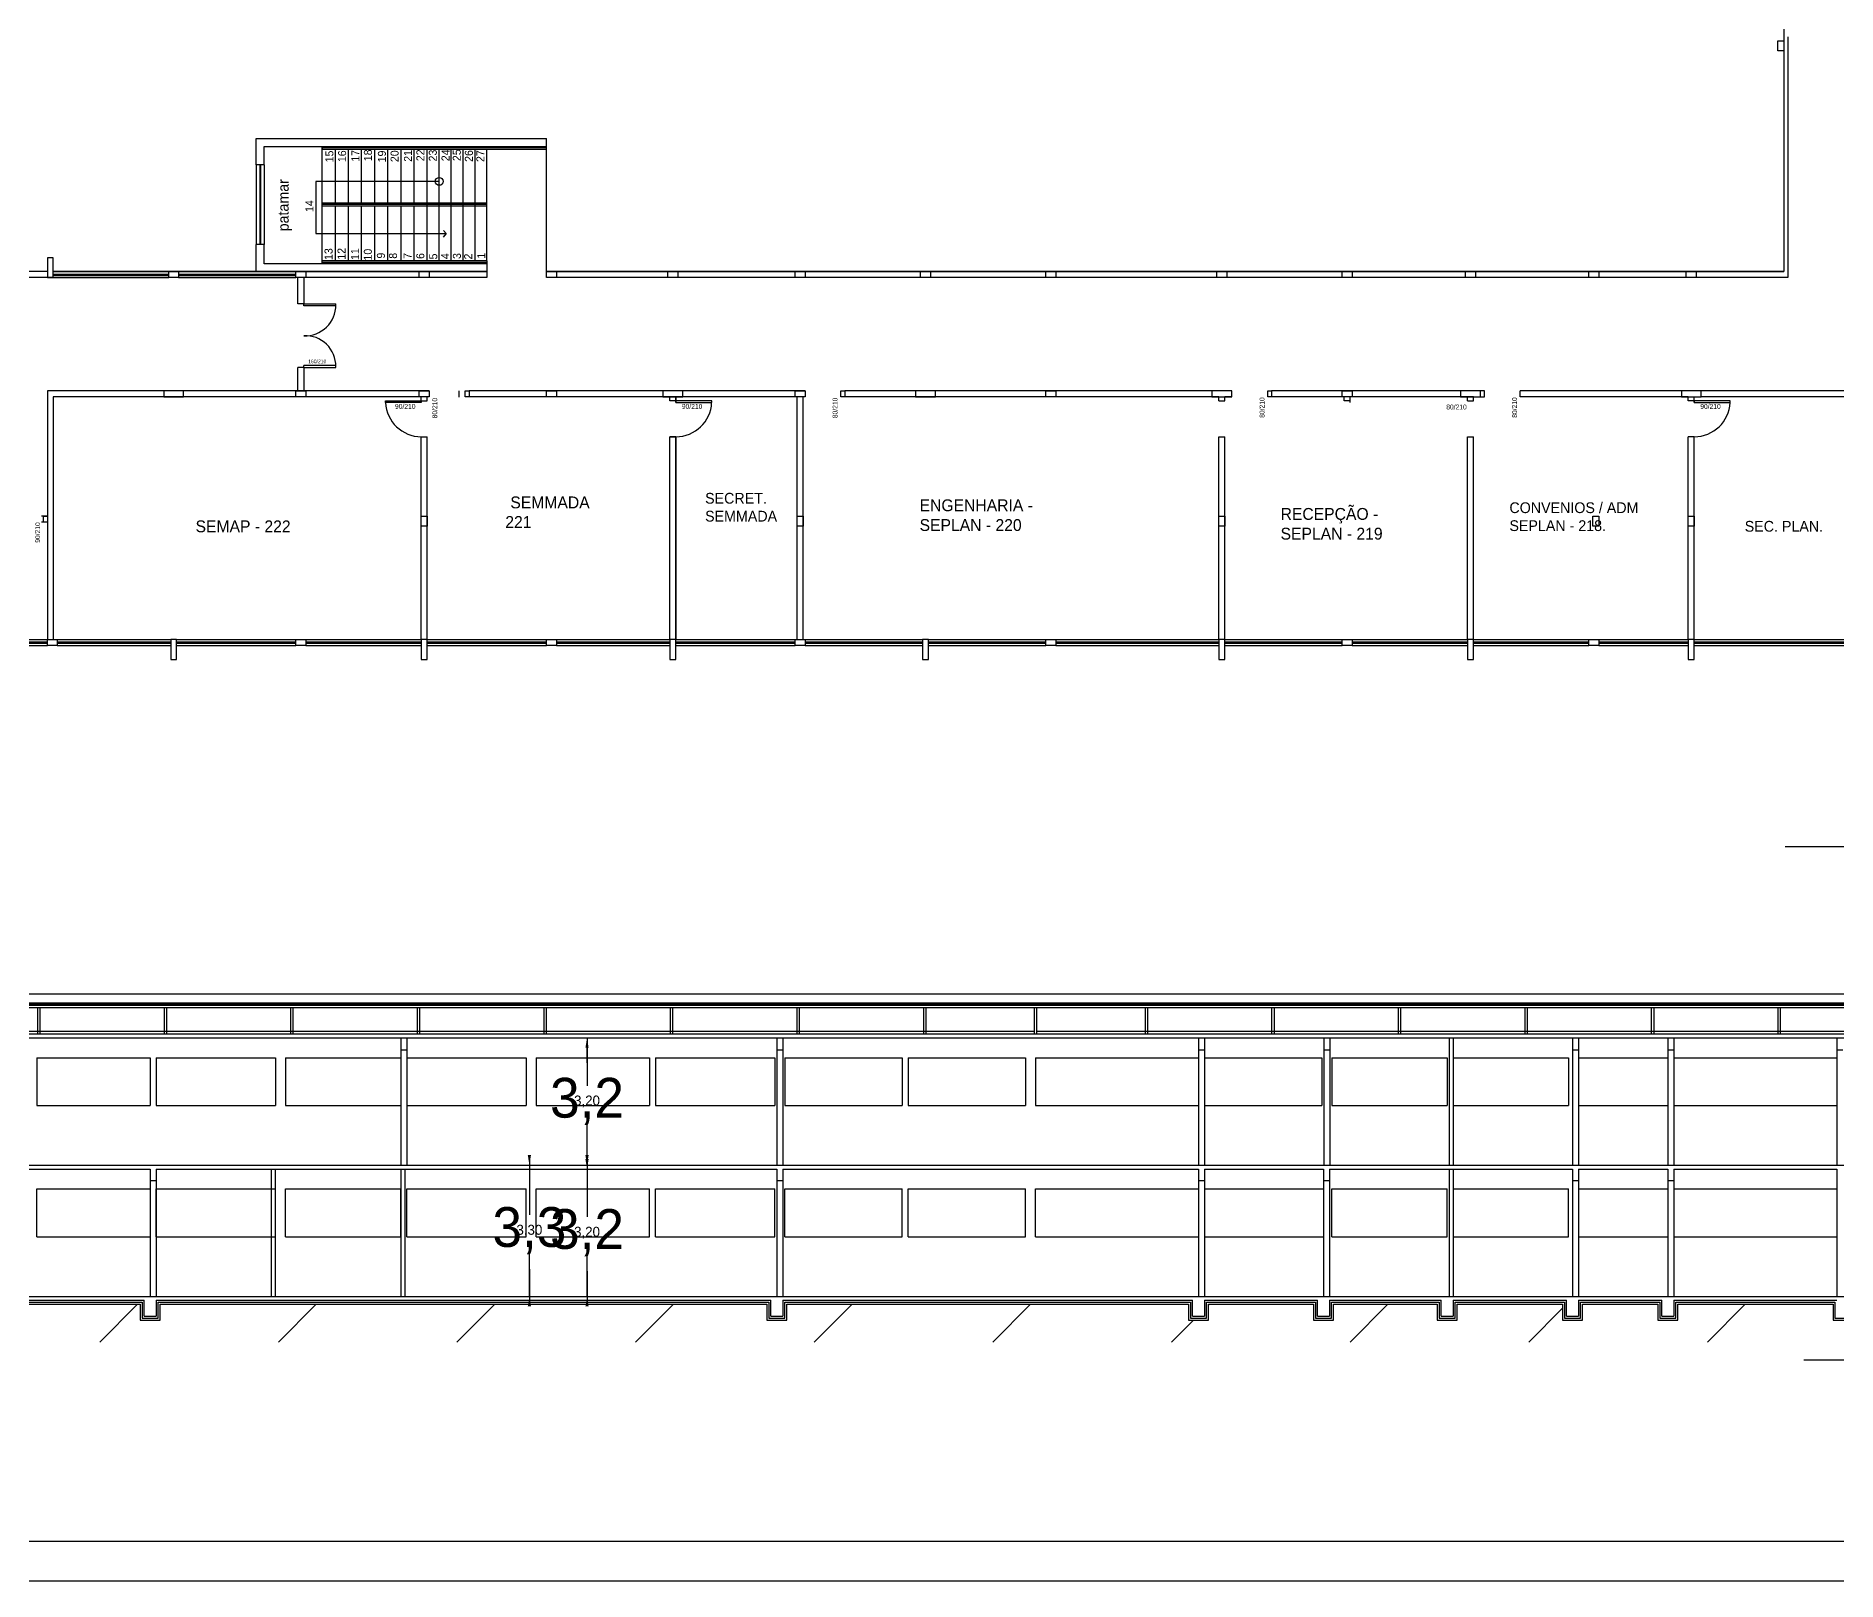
# Model space of a CAD drawing. Header units: metres. Extents: x -999 to 3200, y -1400 to 5056.
# Drawn here: x 1441.43 to 1486.7, y 4593.59 to 4632.43 of the extents above; entities that cross this region are included whole.
import ezdxf

# ---------------------------------------------------------------- set-up
doc = ezdxf.new("R2010")
doc.units = ezdxf.units.M
for name, color, linetype, true_color in [('.5', 7, 'Continuous', 0x000005), ('0.1', 7, 'Continuous', 0x000001), ('0.8', 7, 'Continuous', 0x000008), ('01', 7, 'Continuous', 0x000001), ('02', 7, 'Continuous', 0x000002), ('1', 7, 'Continuous', 0x000001), ('AMARELO', 7, 'Continuous', 0x000002), ('incendio', 7, 'Continuous', 0x000001), ('Layer1', 7, 'Continuous', 0x000001), ('PAREDE', 7, 'Continuous', 0x000005), ('S2MARGF', 7, 'Continuous', 0x000004), ('S2MARGG', 7, 'Continuous', 0x00000d), ('Vão', 7, 'Continuous', 0x000002)]:
    doc.layers.add(name, color=color, linetype=linetype, true_color=true_color)

# ---------------------------------------------------------------- blocks, each defined once
blk = doc.blocks.new('_CLOSEDFILLED')
at = {"color": 0, "linetype": 'BYBLOCK'}
blk.add_solid([(-1, 0.16), (0, 0), (-1, -0.16)], dxfattribs=at)

msp = doc.modelspace()

# ---------------------------------------------------------------- hatches: boundary and pattern name
h = msp.add_hatch()
h.set_pattern_fill('ANSI31')
h.paths.add_polyline_path([(1459.804, 4600.544), (1444.554, 4600.544), (1444.554, 4600.144), (1444.054, 4600.144), (1444.054, 4600.544), (1435.204, 4600.544), (1435.204, 4600.144), (1434.704, 4600.144), (1434.704, 4600.544), (1422.629, 4600.544), (1422.629, 4600.144), (1422.129, 4600.144), (1422.129, 4600.594), (1421.229, 4600.594), (1421.229, 4599.594), (1499.354, 4599.594), (1499.354, 4600.594), (1498.404, 4600.594), (1498.404, 4600.144), (1497.904, 4600.144), (1497.904, 4600.544), (1491.604, 4600.544), (1491.604, 4600.144), (1491.104, 4600.144), (1491.104, 4600.544), (1487.104, 4600.544), (1487.104, 4600.144), (1486.604, 4600.144), (1486.604, 4600.544), (1482.704, 4600.544), (1482.704, 4600.144), (1482.204, 4600.144), (1482.204, 4600.544), (1480.304, 4600.544), (1480.304, 4600.144), (1479.804, 4600.144), (1479.804, 4600.544), (1477.154, 4600.544), (1477.154, 4600.144), (1476.654, 4600.144), (1476.654, 4600.544), (1474.044, 4600.544), (1474.044, 4600.144), (1473.544, 4600.144), (1473.544, 4600.544), (1470.904, 4600.544), (1470.904, 4600.144), (1470.404, 4600.144), (1470.404, 4600.544), (1460.304, 4600.544), (1460.304, 4600.144), (1459.804, 4600.144), (1459.804, 4600.544)])

# ---------------------------------------------------------------- linework, layer by layer
at = {"layer": '.5', "color": 5}
for p, q in [((1446.967, 4629.192), (1446.967, 4629.852)), ((1446.967, 4629.852), (1454.267, 4629.852)), ((1447.167, 4629.192), (1447.167, 4629.652)), ((1447.167, 4629.652), (1454.267, 4629.652)), ((1454.267, 4629.622), (1448.627, 4629.622)), ((1448.627, 4629.622), (1448.627, 4629.582)), ((1454.267, 4629.582), (1448.627, 4629.582)), ((1454.267, 4626.507), (1454.267, 4629.852)), ((1447.167, 4629.192), (1446.967, 4629.192)), ((1451.567, 4628.232), (1448.627, 4628.232)), ((1451.567, 4628.192), (1448.627, 4628.192)), ((1452.767, 4628.232), (1451.567, 4628.232)), ((1452.767, 4628.192), (1451.567, 4628.192)), ((1451.567, 4628.152), (1448.627, 4628.152)), ((1452.767, 4628.152), (1451.567, 4628.152)), ((1446.967, 4626.507), (1446.967, 4627.192)), ((1447.167, 4627.192), (1446.967, 4627.192)), ((1447.167, 4626.707), (1447.167, 4627.192)), ((1452.767, 4626.507), (1446.967, 4626.507)), ((1452.767, 4626.707), (1447.167, 4626.707)), ((1452.267, 4626.507), (1447.967, 4626.507)), ((1451.567, 4626.777), (1448.627, 4626.777)), ((1448.627, 4626.737), (1448.627, 4626.777)), ((1451.567, 4626.737), (1448.627, 4626.737)), ((1452.767, 4626.777), (1451.567, 4626.777)), ((1452.767, 4626.737), (1451.567, 4626.737)), ((1452.767, 4626.777), (1452.767, 4626.357))]:
    msp.add_line(p, q, dxfattribs=at)
for points in [[(1441.867, 4626.357), (1441.867, 4626.857), (1441.717, 4626.857), (1441.717, 4626.357), (1441.867, 4626.357)], [(1441.867, 4626.357), (1441.867, 4626.857), (1441.717, 4626.857), (1441.717, 4626.357), (1441.867, 4626.357)], [(1445.142, 4623.507), (1444.642, 4623.507), (1444.642, 4623.357), (1445.142, 4623.357), (1445.142, 4623.507)], [(1448.217, 4623.357), (1447.967, 4623.357), (1447.967, 4623.507), (1448.217, 4623.507), (1448.217, 4623.357)], [(1454.517, 4623.357), (1454.267, 4623.357), (1454.267, 4623.507), (1454.517, 4623.507), (1454.517, 4623.357)], [(1457.692, 4623.507), (1457.192, 4623.507), (1457.192, 4623.357), (1457.692, 4623.357), (1457.692, 4623.507)], [(1464.042, 4623.507), (1463.542, 4623.507), (1463.542, 4623.357), (1464.042, 4623.357), (1464.042, 4623.507)], [(1467.067, 4623.357), (1466.817, 4623.357), (1466.817, 4623.507), (1467.067, 4623.507), (1467.067, 4623.357)], [(1471.493, 4623.507), (1470.993, 4623.507), (1470.993, 4623.357), (1471.493, 4623.357), (1471.493, 4623.507)], [(1474.517, 4623.357), (1474.267, 4623.357), (1474.267, 4623.507), (1474.517, 4623.507), (1474.517, 4623.357)], [(1477.742, 4623.507), (1477.242, 4623.507), (1477.242, 4623.357), (1477.742, 4623.357), (1477.742, 4623.507)], [(1478.742, 4623.357), (1478.742, 4623.507)], [(1483.292, 4623.507), (1482.792, 4623.507), (1482.792, 4623.357), (1483.292, 4623.357), (1483.292, 4623.507)], [(1451.267, 4620.357), (1451.267, 4620.107), (1451.117, 4620.107), (1451.117, 4620.357), (1451.267, 4620.357)], [(1460.717, 4620.357), (1460.717, 4620.107), (1460.567, 4620.107), (1460.567, 4620.357), (1460.717, 4620.357)], [(1471.317, 4620.357), (1471.317, 4620.107), (1471.167, 4620.107), (1471.167, 4620.357), (1471.317, 4620.357)], [(1480.717, 4620.357), (1480.717, 4620.107), (1480.567, 4620.107), (1480.567, 4620.357), (1480.717, 4620.357)], [(1483.117, 4620.357), (1483.117, 4620.107), (1482.967, 4620.107), (1482.967, 4620.357), (1483.117, 4620.357)], [(1444.967, 4616.757), (1444.967, 4617.257), (1444.817, 4617.257), (1444.817, 4616.757), (1444.967, 4616.757)], [(1448.217, 4617.107), (1447.967, 4617.107), (1447.967, 4617.257), (1448.217, 4617.257), (1448.217, 4617.107)], [(1451.267, 4616.757), (1451.267, 4617.257), (1451.117, 4617.257), (1451.117, 4616.757), (1451.267, 4616.757)], [(1454.517, 4617.107), (1454.267, 4617.107), (1454.267, 4617.257), (1454.517, 4617.257), (1454.517, 4617.107)], [(1457.517, 4616.757), (1457.517, 4617.257), (1457.367, 4617.257), (1457.367, 4616.757), (1457.517, 4616.757)], [(1460.767, 4617.107), (1460.517, 4617.107), (1460.517, 4617.257), (1460.767, 4617.257), (1460.767, 4617.107)], [(1463.867, 4616.757), (1463.867, 4617.257), (1463.717, 4617.257), (1463.717, 4616.757), (1463.867, 4616.757)], [(1467.067, 4617.107), (1466.817, 4617.107), (1466.817, 4617.257), (1467.067, 4617.257), (1467.067, 4617.107)], [(1471.317, 4616.757), (1471.317, 4617.257), (1471.167, 4617.257), (1471.167, 4616.757), (1471.317, 4616.757)], [(1474.517, 4617.107), (1474.267, 4617.107), (1474.267, 4617.257), (1474.517, 4617.257), (1474.517, 4617.107)], [(1477.567, 4616.757), (1477.567, 4617.257), (1477.417, 4617.257), (1477.417, 4616.757), (1477.567, 4616.757)], [(1480.717, 4617.107), (1480.467, 4617.107), (1480.467, 4617.257), (1480.717, 4617.257), (1480.717, 4617.107)], [(1483.117, 4616.757), (1483.117, 4617.257), (1482.967, 4617.257), (1482.967, 4616.757), (1483.117, 4616.757)]]:
    msp.add_lwpolyline(points, dxfattribs=at)
at = {"color": 7}
for p, q in [((1448.627, 4626.777), (1448.627, 4629.652)), ((1448.957, 4628.232), (1448.957, 4629.582)), ((1449.287, 4628.232), (1449.287, 4629.582)), ((1449.617, 4628.232), (1449.617, 4629.582)), ((1449.947, 4628.232), (1449.947, 4629.582)), ((1450.277, 4628.232), (1450.277, 4629.582)), ((1450.607, 4628.232), (1450.607, 4629.582)), ((1450.937, 4628.232), (1450.937, 4629.582)), ((1451.267, 4626.777), (1451.267, 4629.582)), ((1451.567, 4626.777), (1451.567, 4629.582)), ((1451.867, 4626.777), (1451.867, 4629.582)), ((1452.167, 4626.777), (1452.167, 4629.582)), ((1452.467, 4626.777), (1452.467, 4629.582)), ((1452.767, 4626.777), (1452.767, 4629.582)), ((1450.277, 4629.402), (1450.277, 4629.432)), ((1450.607, 4629.402), (1450.607, 4629.432)), ((1451.567, 4628.777), (1448.466, 4628.777)), ((1448.466, 4628.777), (1448.466, 4627.464)), ((1448.957, 4626.777), (1448.957, 4628.152)), ((1449.287, 4626.777), (1449.287, 4628.152)), ((1449.617, 4626.777), (1449.617, 4628.152)), ((1449.947, 4626.777), (1449.947, 4628.152)), ((1450.277, 4626.777), (1450.277, 4628.152)), ((1450.607, 4626.777), (1450.607, 4628.152)), ((1450.937, 4626.777), (1450.937, 4628.152)), ((1448.466, 4627.464), (1451.739, 4627.464)), ((1451.739, 4627.464), (1451.667, 4627.378)), ((1451.739, 4627.464), (1451.672, 4627.546)), ((1441.717, 4626.507), (1435.617, 4626.507)), ((1441.867, 4626.507), (1452.767, 4626.507)), ((1441.867, 4626.357), (1441.867, 4626.507)), ((1448.627, 4626.707), (1448.627, 4626.737)), ((1448.957, 4626.707), (1448.957, 4626.737)), ((1454.267, 4626.507), (1485.367, 4626.507)), ((1441.717, 4626.357), (1435.617, 4626.357)), ((1441.717, 4626.357), (1441.867, 4626.357)), ((1448.017, 4625.694), (1448.017, 4626.357)), ((1448.167, 4626.357), (1448.167, 4625.694)), ((1448.167, 4625.694), (1448.017, 4625.694)), ((1448.017, 4623.507), (1448.017, 4624.094)), ((1448.167, 4624.094), (1448.017, 4624.094)), ((1448.167, 4624.094), (1448.167, 4623.507)), ((1451.317, 4623.507), (1441.717, 4623.507)), ((1441.717, 4623.507), (1441.717, 4617.257)), ((1451.117, 4623.357), (1441.867, 4623.357)), ((1441.867, 4623.357), (1441.867, 4617.257)), ((1451.117, 4623.217), (1451.117, 4623.357)), ((1451.117, 4623.257), (1451.267, 4623.257)), ((1451.267, 4623.257), (1451.267, 4623.357)), ((1451.317, 4623.357), (1451.267, 4623.357)), ((1460.767, 4623.507), (1452.317, 4623.507)), ((1452.317, 4623.507), (1452.317, 4623.357)), ((1460.567, 4623.357), (1452.317, 4623.357)), ((1457.367, 4623.257), (1457.367, 4623.357)), ((1457.517, 4623.257), (1457.367, 4623.257)), ((1457.517, 4623.217), (1457.517, 4623.357)), ((1460.567, 4617.257), (1460.567, 4623.357)), ((1460.717, 4617.257), (1460.717, 4623.357)), ((1460.767, 4623.357), (1460.717, 4623.357)), ((1471.493, 4623.507), (1461.767, 4623.507)), ((1461.767, 4623.507), (1461.767, 4623.357)), ((1471.167, 4623.357), (1461.767, 4623.357)), ((1471.493, 4623.357), (1471.317, 4623.357)), ((1474.517, 4623.507), (1472.493, 4623.507)), ((1472.493, 4623.507), (1472.493, 4623.357)), ((1474.517, 4623.357), (1472.493, 4623.357)), ((1474.317, 4623.257), (1474.317, 4623.357)), ((1474.467, 4623.257), (1474.317, 4623.257)), ((1474.467, 4623.217), (1474.467, 4623.357)), ((1477.242, 4623.507), (1474.517, 4623.507)), ((1477.567, 4623.357), (1474.517, 4623.357)), ((1477.417, 4623.257), (1477.417, 4623.357)), ((1477.417, 4623.257), (1477.567, 4623.257)), ((1477.567, 4623.257), (1477.567, 4623.357)), ((1483.292, 4623.507), (1478.742, 4623.507)), ((1481.617, 4623.357), (1478.742, 4623.357)), ((1482.967, 4623.357), (1481.617, 4623.357)), ((1482.967, 4623.257), (1482.967, 4623.357)), ((1483.117, 4623.257), (1482.967, 4623.257)), ((1483.117, 4623.217), (1483.117, 4623.357)), ((1483.117, 4623.217), (1483.117, 4623.357)), ((1487.367, 4623.507), (1483.292, 4623.507)), ((1487.217, 4623.357), (1483.292, 4623.357)), ((1451.117, 4617.257), (1451.117, 4622.357)), ((1451.117, 4622.357), (1451.267, 4622.357)), ((1451.267, 4617.257), (1451.267, 4622.357)), ((1457.367, 4617.257), (1457.367, 4622.357)), ((1457.517, 4622.357), (1457.367, 4622.357)), ((1457.517, 4617.257), (1457.517, 4622.357)), ((1471.167, 4617.257), (1471.167, 4622.357)), ((1471.317, 4617.257), (1471.317, 4622.357)), ((1477.417, 4617.257), (1477.417, 4622.357)), ((1477.417, 4622.357), (1477.567, 4622.357)), ((1477.567, 4617.257), (1477.567, 4622.357)), ((1482.967, 4617.257), (1482.967, 4622.357)), ((1483.117, 4622.357), (1482.967, 4622.357)), ((1483.117, 4617.107), (1483.117, 4622.357)), ((1483.117, 4621.721), (1483.117, 4622.357)), ((1441.717, 4620.357), (1441.567, 4620.357)), ((1441.717, 4620.207), (1441.567, 4620.207)), ((1441.617, 4620.207), (1441.617, 4620.357)), ((1441.617, 4620.357), (1441.717, 4620.357)), ((1441.717, 4620.207), (1441.617, 4620.207))]:
    msp.add_line(p, q, dxfattribs=at)
at = {"color": 1}
for p, q in [((1455.283, 4607.244), (1455.283, 4607.244)), ((1455.283, 4606.613), (1455.283, 4606.994)), ((1455.283, 4604.294), (1455.283, 4604.675)), ((1453.834, 4604.294), (1453.834, 4603.363)), ((1455.283, 4604.194), (1455.283, 4603.313)), ((1453.834, 4604.044), (1453.834, 4604.044)), ((1455.056, 4603.944), (1455.283, 4603.944)), ((1455.283, 4604.044), (1455.283, 4604.044)), ((1453.834, 4601.425), (1453.834, 4600.494)), ((1455.283, 4601.375), (1455.283, 4600.494)), ((1453.834, 4600.744), (1453.834, 4600.744)), ((1455.056, 4600.744), (1455.283, 4600.744))]:
    msp.add_line(p, q, dxfattribs=at)
at = {"color": 7}
for points in [[(1447.967, 4638.407), (1485.367, 4638.407), (1485.367, 4632.307)], [(1485.467, 4632.407), (1485.467, 4626.357), (1454.267, 4626.357)], [(1485.367, 4632.057), (1485.367, 4626.507), (1454.267, 4626.507)], [(1452.767, 4626.507), (1441.867, 4626.507)], [(1452.767, 4626.357), (1440.237, 4626.357)], [(1452.317, 4623.357), (1452.217, 4623.357), (1452.217, 4623.507), (1452.317, 4623.507)], [(1461.767, 4623.357), (1461.667, 4623.357), (1461.667, 4623.507), (1461.767, 4623.507)], [(1472.493, 4623.357), (1472.393, 4623.357), (1472.393, 4623.507), (1472.493, 4623.507)], [(1477.742, 4623.357), (1477.842, 4623.357), (1477.842, 4623.507), (1477.742, 4623.507)], [(1435.154, 4600.594), (1444.104, 4600.594), (1444.104, 4600.194), (1444.504, 4600.194), (1444.504, 4600.594), (1459.854, 4600.594), (1459.854, 4600.194), (1460.254, 4600.194), (1460.254, 4600.594), (1470.454, 4600.594), (1470.454, 4600.194), (1470.854, 4600.194), (1470.854, 4600.594), (1473.594, 4600.594), (1473.594, 4600.194), (1473.994, 4600.194), (1473.994, 4600.594), (1476.704, 4600.594), (1476.704, 4600.194), (1477.104, 4600.194), (1477.104, 4600.594), (1479.854, 4600.594), (1479.854, 4600.194), (1480.254, 4600.194), (1480.254, 4600.594), (1482.254, 4600.594), (1482.254, 4600.194), (1482.654, 4600.194), (1482.654, 4600.594), (1486.654, 4600.594), (1486.654, 4600.194), (1487.054, 4600.194)], [(1435.204, 4600.544), (1444.054, 4600.544), (1444.054, 4600.144), (1444.554, 4600.144), (1444.554, 4600.544), (1459.804, 4600.544), (1459.804, 4600.144), (1460.304, 4600.144), (1460.304, 4600.544), (1470.404, 4600.544), (1470.404, 4600.144), (1470.904, 4600.144), (1470.904, 4600.544), (1473.544, 4600.544), (1473.544, 4600.144), (1474.044, 4600.144), (1474.044, 4600.544), (1476.654, 4600.544), (1476.654, 4600.144), (1477.154, 4600.144), (1477.154, 4600.544), (1479.804, 4600.544), (1479.804, 4600.144), (1480.304, 4600.144), (1480.304, 4600.544), (1482.204, 4600.544), (1482.204, 4600.144), (1482.704, 4600.144), (1482.704, 4600.544), (1486.604, 4600.544), (1486.604, 4600.144), (1487.104, 4600.144)]]:
    msp.add_lwpolyline(points, dxfattribs=at)
for points in [[(1457.367, 4623.357), (1457.517, 4623.357), (1457.517, 4623.257), (1457.367, 4623.257)], [(1457.367, 4622.357), (1457.517, 4622.357), (1457.517, 4617.257), (1457.367, 4617.257)]]:
    msp.add_lwpolyline(points, close=True, dxfattribs=at)
msp.add_circle((1451.567, 4628.777), 0.0992, dxfattribs=at)
at = {"layer": '0.1', "color": 1}
for p, q in [((1448.167, 4625.697), (1448.967, 4625.697)), ((1448.967, 4625.65), (1448.167, 4625.65)), ((1448.967, 4624.144), (1448.167, 4624.144)), ((1448.967, 4624.096), (1448.967, 4624.144)), ((1448.167, 4624.096), (1448.967, 4624.096)), ((1498.004, 4608.344), (1435.104, 4608.344)), ((1498.004, 4608.114), (1435.104, 4608.114)), ((1498.004, 4608.084), (1435.104, 4608.084)), ((1498.004, 4608.054), (1435.104, 4608.054)), ((1498.004, 4607.994), (1435.104, 4607.994)), ((1466.524, 4607.994), (1466.524, 4607.344)), ((1466.584, 4607.994), (1466.584, 4607.344)), ((1466.524, 4607.404), (1435.104, 4607.404)), ((1497.944, 4607.404), (1466.584, 4607.404))]:
    msp.add_line(p, q, dxfattribs=at)
for centre, start, end in [((1448.202, 4625.662), 267.3895, 0.8874), ((1448.202, 4624.132), 359.1126, 92.6105)]:
    msp.add_arc(centre, 0.766, start, end, dxfattribs=at)
at = {"layer": '0.8', "color": 8}
for p, q in [((1498.762, 4612.045, 0.009), (1485.405, 4612.045, 0.009)), ((1499.229, 4599.143), (1485.872, 4599.143))]:
    msp.add_line(p, q, dxfattribs=at)
for points in [[(1450.217, 4623.217), (1450.217, 4623.257), (1451.117, 4623.257), (1451.117, 4623.217)], [(1458.417, 4623.217), (1458.417, 4623.257), (1457.517, 4623.257), (1457.517, 4623.217)], [(1484.017, 4623.217), (1484.017, 4623.257), (1483.117, 4623.257), (1483.117, 4623.217)]]:
    msp.add_lwpolyline(points, close=True, dxfattribs=at)
for centre, start, end in [((1451.117, 4623.257), 182.5473, 270), ((1457.517, 4623.257), 270, 357.4527), ((1483.117, 4623.257), 270, 357.4527)]:
    msp.add_arc(centre, 0.9, start, end, dxfattribs=at)
at = {"layer": '01', "color": 2}
for p, q in [((1471.167, 4623.257), (1471.167, 4623.357)), ((1471.167, 4623.257), (1471.317, 4623.257)), ((1471.317, 4623.257), (1471.317, 4623.357)), ((1471.167, 4622.357), (1471.317, 4622.357))]:
    msp.add_line(p, q, dxfattribs=at)
at = {"layer": '01', "color": 1}
for p, q in [((1441.467, 4607.994), (1441.467, 4607.344)), ((1441.527, 4607.994), (1441.527, 4607.344)), ((1444.649, 4607.994), (1444.649, 4607.344)), ((1444.709, 4607.994), (1444.709, 4607.344)), ((1447.83, 4607.994), (1447.83, 4607.344)), ((1447.89, 4607.994), (1447.89, 4607.344)), ((1451.012, 4607.994), (1451.012, 4607.344)), ((1451.072, 4607.994), (1451.072, 4607.344)), ((1454.193, 4607.994), (1454.193, 4607.344)), ((1454.253, 4607.994), (1454.253, 4607.344)), ((1457.375, 4607.994), (1457.375, 4607.344)), ((1457.435, 4607.994), (1457.435, 4607.344)), ((1460.556, 4607.994), (1460.556, 4607.344)), ((1460.616, 4607.994), (1460.616, 4607.344)), ((1463.738, 4607.994), (1463.738, 4607.344)), ((1463.798, 4607.994), (1463.798, 4607.344)), ((1469.31, 4607.994), (1469.31, 4607.344)), ((1469.37, 4607.994), (1469.37, 4607.344)), ((1472.492, 4607.994), (1472.492, 4607.344)), ((1472.552, 4607.994), (1472.552, 4607.344)), ((1475.673, 4607.994), (1475.673, 4607.344)), ((1475.733, 4607.994), (1475.733, 4607.344)), ((1478.855, 4607.994), (1478.855, 4607.344)), ((1478.915, 4607.994), (1478.915, 4607.344)), ((1482.036, 4607.994), (1482.036, 4607.344)), ((1482.096, 4607.994), (1482.096, 4607.344)), ((1485.218, 4607.994), (1485.218, 4607.344)), ((1485.278, 4607.994), (1485.278, 4607.344))]:
    msp.add_line(p, q, dxfattribs=at)
at = {"layer": '02', "color": 2}
for p, q in [((1447.354, 4600.744), (1447.354, 4603.944)), ((1447.454, 4600.744), (1447.454, 4603.944)), ((1450.604, 4603.944), (1450.604, 4600.744)), ((1450.704, 4603.944), (1450.704, 4600.744))]:
    msp.add_line(p, q, dxfattribs=at)
at = {"layer": '1', "color": 1}
for p, q in [((1441.867, 4626.507), (1444.767, 4626.507)), ((1445.017, 4626.507), (1447.967, 4626.507)), ((1441.867, 4626.357), (1444.767, 4626.357)), ((1445.017, 4626.357), (1447.967, 4626.357)), ((1448.167, 4625.65), (1448.167, 4625.694)), ((1448.967, 4625.65), (1448.967, 4625.697)), ((1448.167, 4624.094), (1448.167, 4624.144)), ((1438.792, 4617.257), (1441.717, 4617.257)), ((1438.792, 4617.107), (1441.717, 4617.107)), ((1441.967, 4617.257), (1444.817, 4617.257)), ((1441.967, 4617.107), (1444.817, 4617.107)), ((1444.967, 4617.257), (1447.967, 4617.257)), ((1444.967, 4617.107), (1447.967, 4617.107)), ((1448.217, 4617.257), (1451.117, 4617.257)), ((1448.217, 4617.107), (1451.117, 4617.107)), ((1451.267, 4617.257), (1454.267, 4617.257)), ((1451.267, 4617.107), (1454.267, 4617.107)), ((1454.517, 4617.257), (1457.367, 4617.257)), ((1454.517, 4617.107), (1457.367, 4617.107)), ((1457.517, 4617.257), (1460.517, 4617.257)), ((1457.517, 4617.107), (1460.517, 4617.107)), ((1460.767, 4617.257), (1463.717, 4617.257)), ((1460.767, 4617.107), (1463.717, 4617.107)), ((1463.867, 4617.257), (1466.817, 4617.257)), ((1463.867, 4617.107), (1466.817, 4617.107)), ((1467.067, 4617.257), (1471.167, 4617.257)), ((1467.067, 4617.107), (1471.167, 4617.107)), ((1471.317, 4617.257), (1474.267, 4617.257)), ((1471.317, 4617.107), (1474.267, 4617.107)), ((1474.517, 4617.257), (1477.417, 4617.257)), ((1474.517, 4617.107), (1477.417, 4617.107)), ((1477.567, 4617.257), (1480.467, 4617.257)), ((1477.567, 4617.107), (1480.467, 4617.107)), ((1480.717, 4617.257), (1482.967, 4617.257)), ((1480.717, 4617.107), (1482.967, 4617.107)), ((1483.117, 4617.257), (1487.217, 4617.257)), ((1483.117, 4617.107), (1487.217, 4617.107)), ((1441.454, 4606.744), (1444.304, 4606.744)), ((1441.454, 4606.744), (1441.454, 4605.544)), ((1444.304, 4606.744), (1444.304, 4605.544)), ((1444.454, 4606.744), (1447.454, 4606.744)), ((1444.454, 4606.744), (1444.454, 4605.544)), ((1447.454, 4606.744), (1447.454, 4605.544)), ((1447.704, 4606.744), (1450.604, 4606.744)), ((1447.704, 4606.744), (1447.704, 4605.544)), ((1450.754, 4606.744), (1453.754, 4606.744)), ((1453.754, 4606.744), (1453.754, 4605.544)), ((1454.004, 4606.744), (1456.854, 4606.744)), ((1454.004, 4606.744), (1454.004, 4605.544)), ((1456.854, 4606.744), (1456.854, 4605.544)), ((1457.004, 4606.744), (1460.004, 4606.744)), ((1457.004, 4606.744), (1457.004, 4605.544)), ((1460.004, 4606.744), (1460.004, 4605.544)), ((1460.254, 4606.744), (1463.204, 4606.744)), ((1460.254, 4606.744), (1460.254, 4605.544)), ((1463.204, 4606.744), (1463.204, 4605.544)), ((1463.354, 4606.744), (1466.304, 4606.744)), ((1463.354, 4606.744), (1463.354, 4605.544)), ((1466.304, 4606.744), (1466.304, 4605.544)), ((1466.554, 4606.744), (1470.654, 4606.744)), ((1466.554, 4606.744), (1466.554, 4605.544)), ((1470.804, 4606.744), (1473.754, 4606.744)), ((1473.754, 4606.744), (1473.754, 4605.544)), ((1474.004, 4606.744), (1476.904, 4606.744)), ((1474.004, 4606.744), (1474.004, 4605.544)), ((1476.904, 4606.744), (1476.904, 4605.544)), ((1477.054, 4606.744), (1479.954, 4606.744)), ((1479.954, 4606.744), (1479.954, 4605.544)), ((1480.204, 4606.744), (1482.454, 4606.744)), ((1482.604, 4606.744), (1486.704, 4606.744)), ((1441.454, 4605.544), (1444.304, 4605.544)), ((1444.454, 4605.544), (1447.454, 4605.544)), ((1447.704, 4605.544), (1450.604, 4605.544)), ((1450.754, 4605.544), (1453.754, 4605.544)), ((1454.004, 4605.544), (1456.854, 4605.544)), ((1457.004, 4605.544), (1460.004, 4605.544)), ((1460.254, 4605.544), (1463.204, 4605.544)), ((1463.354, 4605.544), (1466.304, 4605.544)), ((1466.554, 4605.544), (1470.654, 4605.544)), ((1470.804, 4605.544), (1473.754, 4605.544)), ((1474.004, 4605.544), (1476.904, 4605.544)), ((1477.054, 4605.544), (1479.954, 4605.544)), ((1480.204, 4605.544), (1482.454, 4605.544)), ((1482.604, 4605.544), (1486.704, 4605.544)), ((1441.454, 4603.444), (1444.304, 4603.444)), ((1441.454, 4602.244), (1441.454, 4603.444)), ((1444.454, 4603.444), (1447.454, 4603.444)), ((1447.454, 4602.244), (1447.454, 4603.444)), ((1447.704, 4603.444), (1450.604, 4603.444)), ((1447.704, 4602.244), (1447.704, 4603.444)), ((1450.604, 4602.244), (1450.604, 4603.444)), ((1450.754, 4603.444), (1453.754, 4603.444)), ((1450.754, 4602.244), (1450.754, 4603.444)), ((1453.754, 4602.244), (1453.754, 4603.444)), ((1454.004, 4603.444), (1456.854, 4603.444)), ((1454.004, 4602.244), (1454.004, 4603.444)), ((1456.854, 4602.244), (1456.854, 4603.444)), ((1457.004, 4603.444), (1460.004, 4603.444)), ((1457.004, 4602.244), (1457.004, 4603.444)), ((1460.004, 4602.244), (1460.004, 4603.444)), ((1460.254, 4603.444), (1463.204, 4603.444)), ((1460.254, 4602.244), (1460.254, 4603.444)), ((1463.204, 4602.244), (1463.204, 4603.444)), ((1463.354, 4603.444), (1466.304, 4603.444)), ((1463.354, 4602.244), (1463.354, 4603.444)), ((1466.304, 4602.244), (1466.304, 4603.444)), ((1466.554, 4603.444), (1470.654, 4603.444)), ((1466.554, 4602.244), (1466.554, 4603.444)), ((1470.804, 4603.444), (1473.794, 4603.444)), ((1474.004, 4603.444), (1476.904, 4603.444)), ((1474.004, 4602.244), (1474.004, 4603.444)), ((1476.904, 4602.244), (1476.904, 4603.444)), ((1477.054, 4603.444), (1479.954, 4603.444)), ((1479.954, 4602.244), (1479.954, 4603.444)), ((1480.204, 4603.444), (1482.454, 4603.444)), ((1482.604, 4603.444), (1486.704, 4603.444)), ((1441.454, 4602.244), (1444.304, 4602.244)), ((1444.454, 4602.244), (1447.454, 4602.244)), ((1447.704, 4602.244), (1450.604, 4602.244)), ((1450.754, 4602.244), (1453.754, 4602.244)), ((1454.004, 4602.244), (1456.854, 4602.244)), ((1457.004, 4602.244), (1460.004, 4602.244)), ((1460.254, 4602.244), (1463.204, 4602.244)), ((1463.354, 4602.244), (1466.304, 4602.244)), ((1466.554, 4602.244), (1470.654, 4602.244)), ((1470.804, 4602.244), (1473.794, 4602.244)), ((1474.004, 4602.244), (1476.904, 4602.244)), ((1477.054, 4602.244), (1479.954, 4602.244)), ((1480.204, 4602.244), (1482.454, 4602.244)), ((1482.604, 4602.244), (1486.704, 4602.244))]:
    msp.add_line(p, q, dxfattribs=at)
at = {"layer": '1', "color": 8}
for p, q in [((1455.283, 4607.244), (1455.283, 4606.04)), ((1455.283, 4604.044), (1455.283, 4605.248)), ((1453.834, 4604.044), (1453.834, 4602.79)), ((1455.256, 4603.944), (1455.483, 4603.944)), ((1455.283, 4603.944), (1455.283, 4602.74)), ((1453.834, 4600.744), (1453.834, 4601.998)), ((1455.283, 4600.744), (1455.283, 4601.948)), ((1455.256, 4600.744), (1455.483, 4600.744))]:
    msp.add_line(p, q, dxfattribs=at)
at = {"layer": 'AMARELO', "color": 2}
for p, q in [((1446.967, 4629.192), (1446.967, 4627.192)), ((1447.057, 4629.192), (1447.057, 4627.192)), ((1447.077, 4629.192), (1447.077, 4627.192)), ((1447.167, 4629.192), (1447.167, 4627.192))]:
    msp.add_line(p, q, dxfattribs=at)
at = {"layer": 'Defpoints'}
for p in [(1455.283, 4607.244), (1455.283, 4607.244), (1453.834, 4604.044), (1455.056, 4603.944), (1455.283, 4604.044), (1453.834, 4600.744), (1453.834, 4600.744), (1455.056, 4600.744), (1455.283, 4600.744)]:
    msp.add_point(p, dxfattribs=at)
at = {"layer": 'incendio', "color": 94}
msp.add_line((1452.066, 4623.35), (1452.066, 4623.513), dxfattribs=at)
at = {"layer": 'Layer1', "color": 1}
for p, q in [((1444.767, 4626.357), (1444.767, 4626.507)), ((1444.767, 4626.507), (1445.017, 4626.507)), ((1445.017, 4626.507), (1445.017, 4626.357)), ((1445.017, 4626.357), (1444.767, 4626.357))]:
    msp.add_line(p, q, dxfattribs=at)
for points in [[(1485.217, 4632.057), (1485.217, 4632.307), (1485.367, 4632.307), (1485.367, 4632.057), (1485.217, 4632.057)], [(1448.217, 4626.357), (1447.967, 4626.357), (1447.967, 4626.507), (1448.217, 4626.507), (1448.217, 4626.357)], [(1448.217, 4626.357), (1447.967, 4626.357), (1447.967, 4626.507), (1448.217, 4626.507), (1448.217, 4626.357)], [(1451.317, 4626.357), (1451.067, 4626.357), (1451.067, 4626.507), (1451.317, 4626.507), (1451.317, 4626.357)], [(1451.317, 4626.357), (1451.067, 4626.357), (1451.067, 4626.507), (1451.317, 4626.507), (1451.317, 4626.357)], [(1454.517, 4626.357), (1454.267, 4626.357), (1454.267, 4626.507), (1454.517, 4626.507), (1454.517, 4626.357)], [(1457.567, 4626.357), (1457.317, 4626.357), (1457.317, 4626.507), (1457.567, 4626.507), (1457.567, 4626.357)], [(1460.767, 4626.357), (1460.517, 4626.357), (1460.517, 4626.507), (1460.767, 4626.507), (1460.767, 4626.357)], [(1463.917, 4626.357), (1463.667, 4626.357), (1463.667, 4626.507), (1463.917, 4626.507), (1463.917, 4626.357)], [(1467.067, 4626.357), (1466.817, 4626.357), (1466.817, 4626.507), (1467.067, 4626.507), (1467.067, 4626.357)], [(1471.368, 4626.357), (1471.118, 4626.357), (1471.118, 4626.507), (1471.368, 4626.507), (1471.368, 4626.357)], [(1474.517, 4626.357), (1474.267, 4626.357), (1474.267, 4626.507), (1474.517, 4626.507), (1474.517, 4626.357)], [(1477.617, 4626.357), (1477.367, 4626.357), (1477.367, 4626.507), (1477.617, 4626.507), (1477.617, 4626.357)], [(1480.717, 4626.357), (1480.467, 4626.357), (1480.467, 4626.507), (1480.717, 4626.507), (1480.717, 4626.357)], [(1483.167, 4626.357), (1482.917, 4626.357), (1482.917, 4626.507), (1483.167, 4626.507), (1483.167, 4626.357)], [(1451.317, 4623.357), (1451.067, 4623.357), (1451.067, 4623.507), (1451.317, 4623.507), (1451.317, 4623.357)], [(1460.767, 4623.357), (1460.517, 4623.357), (1460.517, 4623.507), (1460.767, 4623.507), (1460.767, 4623.357)], [(1441.967, 4617.107), (1441.717, 4617.107), (1441.717, 4617.257), (1441.967, 4617.257), (1441.967, 4617.107)]]:
    msp.add_lwpolyline(points, dxfattribs=at)
at = {"layer": 'PAREDE', "color": 5}
for p, q in [((1434.954, 4607.344), (1498.154, 4607.344)), ((1434.954, 4607.244), (1498.004, 4607.244)), ((1450.604, 4607.244), (1450.604, 4604.044)), ((1450.604, 4606.944), (1450.754, 4606.944)), ((1450.754, 4607.244), (1450.754, 4604.044)), ((1460.054, 4607.244), (1460.054, 4604.044)), ((1460.054, 4606.944), (1460.204, 4606.944)), ((1460.204, 4607.244), (1460.204, 4604.044)), ((1470.654, 4607.244), (1470.654, 4604.044)), ((1470.654, 4606.944), (1470.804, 4606.944)), ((1470.804, 4607.244), (1470.804, 4604.044)), ((1473.804, 4607.244), (1473.804, 4604.044)), ((1473.804, 4606.944), (1473.954, 4606.944)), ((1473.954, 4607.244), (1473.954, 4604.044)), ((1476.955, 4607.244), (1476.955, 4604.044)), ((1477.054, 4607.244), (1477.054, 4604.044)), ((1480.054, 4607.244), (1480.054, 4604.044)), ((1480.054, 4606.944), (1480.204, 4606.944)), ((1480.204, 4607.244), (1480.204, 4604.044)), ((1482.454, 4607.244), (1482.454, 4604.044)), ((1482.454, 4606.944), (1482.604, 4606.944)), ((1482.604, 4607.244), (1482.604, 4604.044)), ((1486.704, 4607.244), (1486.704, 4604.044)), ((1486.704, 4606.944), (1486.854, 4606.944)), ((1434.954, 4604.044), (1498.154, 4604.044)), ((1435.104, 4603.944), (1444.304, 4603.944)), ((1444.304, 4603.944), (1444.304, 4600.744)), ((1444.454, 4603.944), (1460.054, 4603.944)), ((1444.454, 4603.944), (1444.454, 4600.744)), ((1460.054, 4603.944), (1460.054, 4600.744)), ((1460.204, 4603.944), (1470.654, 4603.944)), ((1460.204, 4603.944), (1460.204, 4600.744)), ((1470.654, 4603.944), (1470.654, 4600.744)), ((1470.804, 4603.944), (1473.794, 4603.944)), ((1470.804, 4603.944), (1470.804, 4600.744)), ((1473.794, 4603.944), (1473.794, 4600.744)), ((1473.944, 4603.944), (1480.054, 4603.944)), ((1473.944, 4603.944), (1473.944, 4600.744)), ((1476.954, 4603.944), (1476.954, 4600.744)), ((1477.054, 4603.944), (1477.054, 4600.744)), ((1480.054, 4603.944), (1480.054, 4600.744)), ((1480.204, 4603.944), (1482.454, 4603.944)), ((1480.204, 4603.944), (1480.204, 4600.744)), ((1482.454, 4603.944), (1482.454, 4600.744)), ((1482.604, 4603.944), (1486.704, 4603.944)), ((1482.604, 4603.944), (1482.604, 4600.744)), ((1486.704, 4603.944), (1486.704, 4600.744)), ((1444.454, 4603.644), (1444.304, 4603.644)), ((1444.454, 4602.244), (1444.454, 4603.444)), ((1460.204, 4603.644), (1460.054, 4603.644)), ((1470.804, 4603.644), (1470.654, 4603.644)), ((1473.944, 4603.644), (1473.794, 4603.644)), ((1480.204, 4603.644), (1480.054, 4603.644)), ((1482.604, 4603.644), (1482.454, 4603.644)), ((1422.529, 4600.744), (1498.154, 4600.744)), ((1435.104, 4600.644), (1444.154, 4600.644)), ((1444.154, 4600.244), (1444.154, 4600.644)), ((1444.454, 4600.644), (1459.904, 4600.644)), ((1444.454, 4600.644), (1444.454, 4600.244)), ((1459.904, 4600.244), (1459.904, 4600.644)), ((1460.204, 4600.644), (1470.504, 4600.644)), ((1460.204, 4600.644), (1460.204, 4600.244)), ((1470.504, 4600.244), (1470.504, 4600.644)), ((1470.804, 4600.644), (1473.644, 4600.644)), ((1470.804, 4600.644), (1470.804, 4600.244)), ((1473.644, 4600.244), (1473.644, 4600.644)), ((1473.944, 4600.644), (1476.754, 4600.644)), ((1473.944, 4600.644), (1473.944, 4600.244)), ((1476.754, 4600.244), (1476.754, 4600.644)), ((1477.054, 4600.644), (1479.904, 4600.644)), ((1477.054, 4600.644), (1477.054, 4600.244)), ((1479.904, 4600.244), (1479.904, 4600.644)), ((1480.204, 4600.644), (1482.304, 4600.644)), ((1480.204, 4600.644), (1480.204, 4600.244)), ((1482.304, 4600.244), (1482.304, 4600.644)), ((1482.604, 4600.644), (1486.704, 4600.644)), ((1482.604, 4600.644), (1482.604, 4600.244)), ((1444.154, 4600.244), (1444.454, 4600.244)), ((1459.904, 4600.244), (1460.204, 4600.244)), ((1470.504, 4600.244), (1470.804, 4600.244)), ((1473.644, 4600.244), (1473.944, 4600.244)), ((1476.754, 4600.244), (1477.054, 4600.244)), ((1479.904, 4600.244), (1480.204, 4600.244)), ((1482.304, 4600.244), (1482.604, 4600.244))]:
    msp.add_line(p, q, dxfattribs=at)
at = {"layer": 'S2MARGF', "color": 4}
msp.add_lwpolyline([(1416.61, 4593.587), (1522.01, 4593.587), (1522.01, 4677.687), (1416.61, 4677.687)], close=True, dxfattribs=at)
at = {"layer": 'S2MARGG', "color": 13}
msp.add_line((1419.11, 4594.587), (1521.01, 4594.587), dxfattribs=at)
at = {"layer": 'Vão', "color": 2}
for p, q in [((1441.867, 4626.447), (1444.767, 4626.447)), ((1441.867, 4626.417), (1444.767, 4626.417)), ((1445.017, 4626.447), (1447.967, 4626.447)), ((1445.017, 4626.417), (1447.967, 4626.417)), ((1438.792, 4617.197), (1441.717, 4617.197)), ((1438.792, 4617.167), (1441.717, 4617.167)), ((1441.967, 4617.197), (1444.817, 4617.197)), ((1441.967, 4617.167), (1444.817, 4617.167)), ((1444.967, 4617.197), (1447.967, 4617.197)), ((1444.967, 4617.167), (1447.967, 4617.167)), ((1448.217, 4617.197), (1451.117, 4617.197)), ((1448.217, 4617.167), (1451.117, 4617.167)), ((1451.267, 4617.197), (1454.267, 4617.197)), ((1451.267, 4617.167), (1454.267, 4617.167)), ((1454.517, 4617.197), (1457.367, 4617.197)), ((1454.517, 4617.167), (1457.367, 4617.167)), ((1457.517, 4617.197), (1460.517, 4617.197)), ((1457.517, 4617.167), (1460.517, 4617.167)), ((1460.767, 4617.197), (1463.717, 4617.197)), ((1460.767, 4617.167), (1463.717, 4617.167)), ((1463.867, 4617.197), (1466.817, 4617.197)), ((1463.867, 4617.167), (1466.817, 4617.167)), ((1467.067, 4617.197), (1471.167, 4617.197)), ((1467.067, 4617.167), (1471.167, 4617.167)), ((1471.317, 4617.197), (1474.267, 4617.197)), ((1471.317, 4617.167), (1474.267, 4617.167)), ((1474.517, 4617.197), (1477.417, 4617.197)), ((1474.517, 4617.167), (1477.417, 4617.167)), ((1477.567, 4617.197), (1480.467, 4617.197)), ((1477.567, 4617.167), (1480.467, 4617.167)), ((1480.717, 4617.197), (1482.967, 4617.197)), ((1480.717, 4617.167), (1482.967, 4617.167)), ((1483.117, 4617.197), (1487.217, 4617.197)), ((1483.117, 4617.167), (1487.217, 4617.167))]:
    msp.add_line(p, q, dxfattribs=at)

# ---------------------------------------------------------------- block references
at = {"layer": '1', "color": 1, "xscale": 0.25, "yscale": 0.25}
for p, rotation in [((1455.283, 4607.244), 90), ((1453.834, 4604.044), 270), ((1455.283, 4604.044), 270), ((1455.283, 4603.944), 270), ((1453.834, 4600.744), 90), ((1455.283, 4600.744), 90)]:
    msp.add_blockref('_CLOSEDFILLED', p, dxfattribs=dict(at, rotation=rotation))

# ---------------------------------------------------------------- texts
at = {"layer": '0.8', "color": 8, "extrusion": (3.16148e-13, -0.141435, 0.989948), "attachment_point": 1, "text_direction": (0, 0.989948, 0.141435)}
for s, insert, char_height, width in [('15', (1448.706, 4629.255), 0.2012, 1.63887), ('16', (1449.025, 4629.261), 0.2012, 1.63887), ('17', (1449.361, 4629.27), 0.2012, 1.63887), ('18', (1449.674, 4629.284), 0.2012, 1.63887), ('19', (1450.026, 4629.255), 0.2012, 1.63887), ('20', (1450.345, 4629.261), 0.2012, 1.63887), ('21', (1450.681, 4629.27), 0.2012, 1.63887), ('22', (1450.994, 4629.284), 0.2012, 1.63887), ('23', (1451.305, 4629.278), 0.2012, 1.63887), ('24', (1451.625, 4629.284), 0.2012, 1.63887), ('25', (1451.908, 4629.287), 0.2012, 1.63887), ('26', (1452.212, 4629.267), 0.2012, 1.63887), ('27', (1452.502, 4629.264), 0.2012, 1.63887), ('patamar', (1447.513, 4627.52, 0.024), 0.2705, 2.34992), ('14', (1448.204, 4628.007), 0.2012, 1.63887), ('13', (1448.685, 4626.8), 0.2012, 1.63887), ('12', (1449.011, 4626.808), 0.2012, 1.63887), ('11', (1449.352, 4626.8), 0.2012, 1.63887), ('10', (1449.672, 4626.787), 0.2012, 1.63887), ('9', (1450.001, 4626.836), 0.201, 1.63887), ('8', (1450.305, 4626.832), 0.201, 1.63887), ('7', (1450.671, 4626.829), 0.201, 1.63887), ('6', (1450.991, 4626.826), 0.201, 1.63887), ('5', (1451.317, 4626.814), 0.201, 1.63887), ('4', (1451.612, 4626.823), 0.201, 1.63887), ('3', (1451.911, 4626.826), 0.201, 1.63887), ('2', (1452.195, 4626.814), 0.201, 1.63887), ('1', (1452.525, 4626.832), 0.201, 1.63887)]:
    msp.add_mtext(s, dxfattribs=dict(at, insert=insert, char_height=char_height, width=width))
at = {"layer": '0.8', "color": 8, "extrusion": (-0.141435, -3.16174e-13, 0.989948), "insert": (1448.272, 4624.297), "char_height": 0.0927, "width": 0.75519, "attachment_point": 1, "text_direction": (0.989948, 0, 0.141435)}
msp.add_mtext('160/210', dxfattribs=at)
at = {"layer": '0.8', "color": 8, "extrusion": (-3.162e-13, -0.141435, 0.989948), "char_height": 0.1232, "width": 1.00346, "attachment_point": 7, "text_direction": (0, 0.989948, 0.141435)}
for insert in [(1451.519, 4622.819), (1461.581, 4622.824)]:
    msp.add_mtext('80/210', dxfattribs=dict(at, insert=insert))
at = {"layer": '0.8', "color": 8, "extrusion": (3.162e-13, -0.141435, 0.989948), "char_height": 0.1232, "width": 1.00346, "attachment_point": 1, "text_direction": (0, 0.989948, 0.141435)}
for insert in [(1472.19, 4622.833), (1472.19, 4622.833), (1478.538, 4622.833), (1478.538, 4622.833)]:
    msp.add_mtext('80/210', dxfattribs=dict(at, insert=insert))
at = {"layer": '0.8', "color": 8, "extrusion": (-0.141435, 3.16226e-13, 0.989948), "char_height": 0.1232, "width": 1.00346, "attachment_point": 7, "text_direction": (0.989948, 0, 0.141435)}
for s, insert in [('90/210', (1450.456, 4623.055)), ('90/210', (1457.667, 4623.055)), ('80/210', (1476.882, 4623.041)), ('90/210', (1483.267, 4623.055))]:
    msp.add_mtext(s, dxfattribs=dict(at, insert=insert))
at = {"layer": '0.8', "color": 8, "extrusion": (-0.141435, -3.16192e-13, 0.989948), "insert": (1458.251, 4620.945, -0.315), "char_height": 0.2705, "width": 2.20405, "attachment_point": 1, "text_direction": (0.989948, 0, 0.141435)}
msp.add_mtext('SECRET.\\PSEMMADA', dxfattribs=at)
at = {"layer": '0.8', "color": 8, "extrusion": (-0.141435, 3.16192e-13, 0.989948), "attachment_point": 7, "text_direction": (0.989948, 0, 0.141435)}
for s, insert, char_height, width in [('SEMMADA', (1453.355, 4620.552), 0.298, 2.42764), ('ENGENHARIA - SEPLAN - 220', (1463.643, 4619.983, -0.214), 0.29798, 3.83979), ('RECEPÇÃO - SEPLAN - 219', (1472.717, 4619.766, -0.214), 0.29798, 3.83979), ('CONVENIOS / ADM SEPLAN - 218.', (1478.47, 4619.982, -0.062), 0.27054, 4.78036), ('SEMAP - 222', (1445.442, 4619.95), 0.29798, 2.42764), ('221', (1453.228, 4620.064, -0.255), 0.298, 4.45181), ('SEC. PLAN.', (1484.385, 4619.966), 0.2705, 2.20723)]:
    msp.add_mtext(s, dxfattribs=dict(at, insert=insert, char_height=char_height, width=width))
at = {"layer": '0.8', "color": 8, "extrusion": (3.16183e-13, -0.141435, 0.989948), "insert": (1441.411, 4619.691), "char_height": 0.1232, "width": 1.00346, "attachment_point": 1, "text_direction": (0, 0.989948, 0.141435)}
msp.add_mtext('90/210', dxfattribs=at)
at = {"layer": '1', "color": 1, "char_height": 1, "attachment_point": 5}
for s, insert in [('3,2', (1455.283, 4605.644)), ('3,3', (1453.834, 4602.394)), ('3,2', (1455.283, 4602.344))]:
    msp.add_mtext(s, dxfattribs=dict(at, insert=insert))
at = {"layer": '1', "color": 8, "char_height": 0.25, "attachment_point": 5}
for s, insert in [('3,20', (1455.283, 4605.644)), ('3,30', (1453.834, 4602.394)), ('3,20', (1455.283, 4602.344))]:
    msp.add_mtext(s, dxfattribs=dict(at, insert=insert))

doc.saveas('drawing.dxf')
